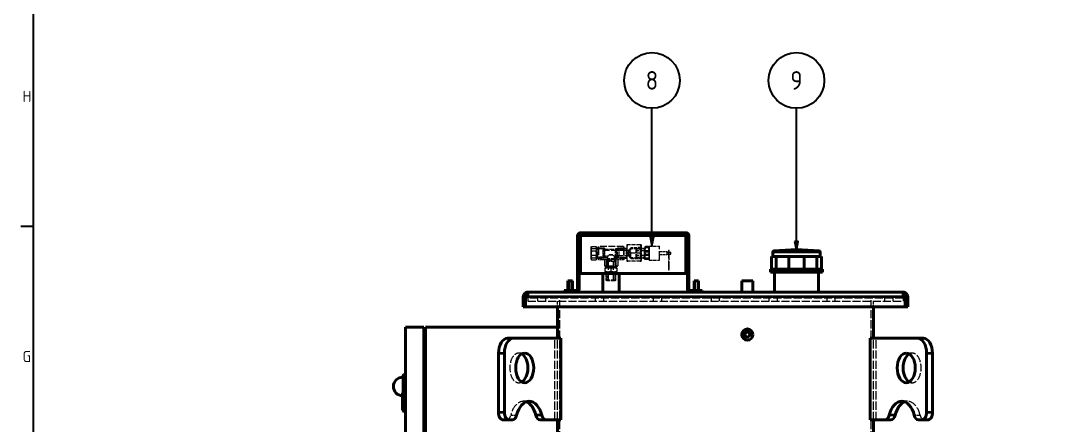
# Model space of a CAD drawing. Header units: millimetres. Extents: x 0 to 5945, y 0 to 4205.
# Drawn here: x 83 to 1487, y 2185 to 2730 of the extents above; entities that cross this region are included whole.
import ezdxf

# ---------------------------------------------------------------- set-up
doc = ezdxf.new("R2010")
doc.units = ezdxf.units.MM
doc.header["$LTSCALE"] = 5
doc.linetypes.add('DASHED', pattern=[0.2067, 0.1654, -0.0413])
doc.layers.get('0').update_dxf_attribs({"color": 3, "lineweight": 25})
for name, color, linetype, lineweight in [('가려진 것(ISO)', 2, 'DASHED', 18), ('가려진 좁은 것(ISO)', 2, 'DASHED', 18), ('가시적인 것(ISO)', 3, 'Continuous', 40), ('가시적인 좁은 것(ISO)', 3, 'Continuous', 35), ('경계(ISO)', 7, 'Continuous', 25), ('기호(ISO)', 5, 'Continuous', 25)]:
    doc.layers.add(name, color=color, linetype=linetype, lineweight=lineweight)
doc.styles.add('문자 텍스트_PSTEK_POSCO', font='isocp.shx')
doc.styles.add('부품번호텍스트_PSTEK_POSCO', font='isocp.shx')

# ---------------------------------------------------------------- blocks, each defined once
blk = doc.blocks.new('경계 Default Border')
at = {"layer": '경계(ISO)'}
blk.add_line((20, 490.58), (16.6, 490.58), dxfattribs=at)
at = {"layer": '경계(ISO)', "flags": 128}
blk.add_lwpolyline([(20, 20), (20, 821), (1169, 821), (1169, 20), (20, 20)], dxfattribs=at)
at = {"layer": '경계(ISO)', "color": 2, "char_height": 3, "attachment_point": 7, "style": '문자 텍스트_PSTEK_POSCO'}
for s, insert in [('H', (17.08, 524.12)), ('G', (17.08, 454.01))]:
    blk.add_mtext(s, dxfattribs=dict(at, insert=insert))
blk = doc.blocks.new('품번기호6')
at = {"layer": '기호(ISO)', "color": 7}
for p, q in [((225.7, 486.49), (225.7, 522.41)), ((225.2, 486.49), (225.7, 483.99)), ((226.2, 486.49), (225.2, 486.49)), ((225.7, 486.49), (225.7, 483.99)), ((225.7, 483.99), (226.2, 486.49))]:
    blk.add_line(p, q, dxfattribs=at)
at = {"layer": '기호(ISO)', "color": 7, "flags": 128}
blk.add_lwpolyline([(225.2, 486.49), (225.7, 483.99), (226.2, 486.49), (225.2, 486.49)], dxfattribs=at)
at = {"layer": '기호(ISO)'}
blk.add_circle((225.7, 529.91), 7.5, dxfattribs=at)
at = {"layer": '기호(ISO)', "color": 7}
blk.add_solid([(225.2, 486.49), (225.7, 483.99), (226.2, 486.49), (225.2, 486.49)], dxfattribs=at)
at = {"layer": '기호(ISO)', "color": 7, "insert": (225.7, 529.93), "char_height": 5, "attachment_point": 5, "style": '부품번호텍스트_PSTEK_POSCO'}
blk.add_mtext('9', dxfattribs=at)
blk = doc.blocks.new('품번기호7')
at = {"layer": '기호(ISO)', "color": 7}
for p, q in [((186.74, 487.77), (186.74, 522.41)), ((186.24, 487.77), (186.74, 485.27)), ((187.24, 487.77), (186.24, 487.77)), ((186.74, 487.77), (186.74, 485.27)), ((186.74, 485.27), (187.24, 487.77))]:
    blk.add_line(p, q, dxfattribs=at)
at = {"layer": '기호(ISO)', "color": 7, "flags": 128}
blk.add_lwpolyline([(186.24, 487.77), (186.74, 485.27), (187.24, 487.77), (186.24, 487.77)], dxfattribs=at)
at = {"layer": '기호(ISO)'}
blk.add_circle((186.74, 529.91), 7.5, dxfattribs=at)
at = {"layer": '기호(ISO)', "color": 7}
blk.add_solid([(186.24, 487.77), (186.74, 485.27), (187.24, 487.77), (186.24, 487.77)], dxfattribs=at)
at = {"layer": '기호(ISO)', "color": 7, "insert": (186.74, 529.93), "char_height": 5, "attachment_point": 5, "style": '부품번호텍스트_PSTEK_POSCO'}
blk.add_mtext('8', dxfattribs=at)

msp = doc.modelspace()

# ---------------------------------------------------------------- linework, layer by layer
at = {"layer": '가려진 것(ISO)', "ltscale": 0.138759}
for p, q in [((851.69, 2424.826), (851.872, 2425.142)), ((851.69, 2408.826), (851.872, 2408.511))]:
    msp.add_line(p, q, dxfattribs=at)
at = {"layer": '가려진 것(ISO)', "ltscale": 0.842302}
msp.add_line((851.69, 2424.523), (851.69, 2424.826), dxfattribs=at)
at = {"layer": '가려진 것(ISO)', "ltscale": 3.19125}
for p, q in [((851.69, 2418.784), (851.69, 2424.523)), ((851.69, 2411.087), (851.69, 2418.784)), ((924.024, 2422.07), (924.024, 2414.216)), ((924.024, 2414.216), (924.024, 2408.972)), ((874.524, 2397.326), (870.524, 2397.326)), ((874.524, 2391.326), (870.524, 2391.326)), ((882.524, 2397.326), (874.524, 2397.326)), ((882.524, 2391.326), (874.524, 2391.326)), ((886.524, 2397.326), (882.524, 2397.326)), ((886.524, 2391.326), (882.524, 2391.326))]:
    msp.add_line(p, q, dxfattribs=at)
at = {"layer": '가려진 것(ISO)', "ltscale": 2.245119}
for p, q in [((852.405, 2425.783), (858.299, 2425.783)), ((852.405, 2423.262), (858.299, 2423.262)), ((858.299, 2419.347), (852.405, 2419.347)), ((852.405, 2414.305), (858.299, 2414.305)), ((852.405, 2410.39), (858.299, 2410.39)), ((852.405, 2407.869), (858.299, 2407.869))]:
    msp.add_line(p, q, dxfattribs=at)
at = {"layer": '가려진 것(ISO)', "ltscale": 0.147166}
for p, q in [((859.024, 2424.807), (858.831, 2425.142)), ((859.024, 2408.845), (858.831, 2408.511))]:
    msp.add_line(p, q, dxfattribs=at)
at = {"layer": '가려진 것(ISO)', "ltscale": 12.129993}
msp.add_line((859.024, 2408.845), (859.024, 2424.807), dxfattribs=at)
at = {"layer": '가려진 것(ISO)', "ltscale": 3.728222}
for p, q in [((868.806, 2423.245), (859.024, 2423.55)), ((868.806, 2410.407), (859.024, 2410.102))]:
    msp.add_line(p, q, dxfattribs=at)
at = {"layer": '가려진 것(ISO)', "ltscale": 10.14577}
msp.add_line((860.587, 2410.151), (860.587, 2423.502), dxfattribs=at)
at = {"layer": '가려진 것(ISO)', "ltscale": 3.132526}
for p, q in [((868.806, 2422.389), (860.587, 2422.645)), ((860.587, 2411.007), (868.806, 2411.264))]:
    msp.add_line(p, q, dxfattribs=at)
at = {"layer": '가려진 것(ISO)', "ltscale": 0.269265}
for p, q in [((861.024, 2425.326), (861.524, 2425.826)), ((884.524, 2420.326), (884.024, 2420.826)), ((896.024, 2425.326), (895.524, 2425.826)), ((861.024, 2408.326), (861.524, 2407.826)), ((884.524, 2413.326), (884.024, 2412.826)), ((896.024, 2408.326), (895.524, 2407.826)), ((870.024, 2399.326), (869.524, 2399.826)), ((887.024, 2399.326), (887.524, 2399.826))]:
    msp.add_line(p, q, dxfattribs=at)
at = {"layer": '가려진 것(ISO)', "ltscale": 12.918983}
for p, q in [((861.024, 2425.326), (861.024, 2408.326)), ((896.024, 2425.326), (896.024, 2408.326)), ((870.024, 2399.326), (887.024, 2399.326))]:
    msp.add_line(p, q, dxfattribs=at)
at = {"layer": '가려진 것(ISO)', "ltscale": 3.280626}
for p, q in [((869.632, 2423.366), (861.024, 2423.635)), ((869.632, 2422.237), (861.024, 2422.506)), ((896.024, 2423.635), (887.416, 2423.366)), ((887.416, 2422.237), (896.024, 2422.506)), ((869.632, 2411.416), (861.024, 2411.147)), ((861.024, 2410.018), (869.632, 2410.287)), ((871.984, 2407.934), (871.715, 2399.326)), ((873.114, 2407.934), (872.845, 2399.326)), ((883.935, 2407.934), (884.204, 2399.326)), ((885.333, 2399.326), (885.064, 2407.934)), ((887.416, 2411.416), (896.024, 2411.147)), ((887.416, 2410.287), (896.024, 2410.018))]:
    msp.add_line(p, q, dxfattribs=at)
at = {"layer": '가려진 것(ISO)', "ltscale": 13.678923}
for p, q in [((861.524, 2425.826), (861.524, 2407.826)), ((895.524, 2425.826), (895.524, 2407.826)), ((869.524, 2399.826), (887.524, 2399.826))]:
    msp.add_line(p, q, dxfattribs=at)
at = {"layer": '가려진 것(ISO)', "ltscale": 10.965973}
msp.add_line((895.524, 2425.826), (861.524, 2425.826), dxfattribs=at)
at = {"layer": '가려진 것(ISO)', "ltscale": 3.262981}
for p, q in [((867.524, 2420.949), (867.524, 2412.703)), ((889.524, 2412.703), (889.524, 2420.949)), ((874.401, 2405.826), (882.647, 2405.826))]:
    msp.add_line(p, q, dxfattribs=at)
at = {"layer": '가려진 것(ISO)', "ltscale": 10.643445}
msp.add_line((867.524, 2420.949), (889.524, 2420.949), dxfattribs=at)
at = {"layer": '가려진 것(ISO)', "ltscale": 7.6816}
for p, q in [((868.806, 2410.407), (868.806, 2423.245)), ((912.908, 2423.245), (912.908, 2410.407)), ((912.908, 2423.245), (912.908, 2410.407)), ((884.943, 2408.443), (872.105, 2408.443)), ((884.943, 2380.21), (872.105, 2380.21))]:
    msp.add_line(p, q, dxfattribs=at)
at = {"layer": '가려진 것(ISO)', "ltscale": 0.475913}
for p, q in [((869.69, 2422.361), (868.806, 2423.245)), ((912.024, 2422.361), (912.908, 2423.245)), ((869.69, 2411.291), (868.806, 2410.407)), ((872.989, 2409.326), (872.105, 2408.443)), ((884.059, 2409.326), (884.943, 2408.443)), ((912.024, 2411.291), (912.908, 2410.407)), ((872.989, 2379.326), (872.105, 2380.21)), ((884.059, 2379.326), (884.943, 2380.21))]:
    msp.add_line(p, q, dxfattribs=at)
at = {"layer": '가려진 것(ISO)', "ltscale": 9.939491}
for p, q in [((869.632, 2423.366), (869.632, 2410.287)), ((887.416, 2410.287), (887.416, 2423.366)), ((871.984, 2407.934), (885.064, 2407.934))]:
    msp.add_line(p, q, dxfattribs=at)
at = {"layer": '가려진 것(ISO)', "ltscale": 6.774525}
msp.add_line((869.632, 2422.186), (887.416, 2422.186), dxfattribs=at)
at = {"layer": '가려진 것(ISO)', "ltscale": 6.624164}
for p, q in [((869.69, 2411.291), (869.69, 2422.361)), ((912.024, 2422.361), (912.024, 2411.291)), ((884.059, 2409.326), (872.989, 2409.326)), ((884.059, 2379.326), (872.989, 2379.326))]:
    msp.add_line(p, q, dxfattribs=at)
at = {"layer": '가려진 것(ISO)', "ltscale": 1.013023}
for p, q in [((876.024, 2414.326), (874.401, 2412.703)), ((881.024, 2414.326), (882.647, 2412.703))]:
    msp.add_line(p, q, dxfattribs=at)
at = {"layer": '가려진 것(ISO)', "ltscale": 1.981463}
msp.add_line((876.024, 2414.326), (881.024, 2414.326), dxfattribs=at)
at = {"layer": '가려진 것(ISO)', "ltscale": 0.919044}
for p, q in [((884.024, 2422.076), (886.114, 2423.283)), ((884.024, 2411.576), (886.114, 2410.37))]:
    msp.add_line(p, q, dxfattribs=at)
at = {"layer": '가려진 것(ISO)', "ltscale": 6.28287}
msp.add_line((884.024, 2422.076), (884.024, 2411.576), dxfattribs=at)
at = {"layer": '가려진 것(ISO)', "ltscale": 4.188547}
for p, q in [((884.524, 2420.326), (884.524, 2413.326)), ((902.256, 2420.326), (902.256, 2413.326))]:
    msp.add_line(p, q, dxfattribs=at)
at = {"layer": '가려진 것(ISO)', "ltscale": 6.754637}
for p, q in [((902.256, 2420.326), (884.524, 2420.326)), ((902.256, 2413.326), (884.524, 2413.326))]:
    msp.add_line(p, q, dxfattribs=at)
at = {"layer": '가려진 것(ISO)', "ltscale": 5.301508}
for p, q in [((886.114, 2423.283), (900.024, 2423.717)), ((886.114, 2410.37), (900.024, 2409.936))]:
    msp.add_line(p, q, dxfattribs=at)
at = {"layer": '가려진 것(ISO)', "ltscale": 9.812984}
msp.add_line((886.114, 2423.283), (886.114, 2410.37), dxfattribs=at)
at = {"layer": '가려진 것(ISO)', "ltscale": 4.922776}
for p, q in [((899.03, 2422.829), (886.114, 2422.426)), ((886.114, 2411.226), (899.03, 2410.823))]:
    msp.add_line(p, q, dxfattribs=at)
at = {"layer": '가려진 것(ISO)', "ltscale": 10.42588}
msp.add_line((899.03, 2423.686), (899.03, 2409.967), dxfattribs=at)
at = {"layer": '가려진 것(ISO)', "ltscale": 4.388006}
for p, q in [((900.024, 2427.826), (900.024, 2422.326)), ((900.024, 2422.326), (900.024, 2411.326)), ((919.024, 2427.826), (919.024, 2422.326)), ((919.024, 2422.326), (919.024, 2411.326)), ((900.024, 2411.326), (900.024, 2405.826)), ((919.024, 2411.326), (919.024, 2405.826))]:
    msp.add_line(p, q, dxfattribs=at)
at = {"layer": '가려진 것(ISO)', "ltscale": 6.489216}
for p, q in [((918.042, 2427.826), (901.007, 2427.826)), ((918.042, 2416.826), (901.007, 2416.826)), ((918.042, 2405.826), (901.007, 2405.826))]:
    msp.add_line(p, q, dxfattribs=at)
at = {"layer": '가려진 것(ISO)', "ltscale": 1.145863}
for p, q in [((902.256, 2420.326), (904.024, 2422.76)), ((902.256, 2413.326), (904.024, 2410.892))]:
    msp.add_line(p, q, dxfattribs=at)
at = {"layer": '가려진 것(ISO)', "ltscale": 5.473933}
for p, q in [((904.024, 2422.76), (918.387, 2423.208)), ((904.024, 2410.892), (918.387, 2410.444))]:
    msp.add_line(p, q, dxfattribs=at)
at = {"layer": '가려진 것(ISO)', "ltscale": 7.101128}
msp.add_line((904.024, 2422.76), (904.024, 2410.892), dxfattribs=at)
at = {"layer": '가려진 것(ISO)', "ltscale": 5.338241}
for p, q in [((919.024, 2424.358), (905.017, 2423.92)), ((905.017, 2409.732), (919.024, 2409.295))]:
    msp.add_line(p, q, dxfattribs=at)
at = {"layer": '가려진 것(ISO)', "ltscale": 10.782126}
msp.add_line((905.017, 2409.732), (905.017, 2423.92), dxfattribs=at)
at = {"layer": '가려진 것(ISO)', "ltscale": 6.856808}
for p, q in [((930.024, 2420.076), (912.024, 2420.076)), ((930.024, 2413.576), (912.024, 2413.576))]:
    msp.add_line(p, q, dxfattribs=at)
at = {"layer": '가려진 것(ISO)', "ltscale": 4.236643}
for p, q in [((912.908, 2423.245), (924.024, 2423.592)), ((872.105, 2408.443), (871.758, 2397.326)), ((884.943, 2408.443), (885.29, 2397.326)), ((912.908, 2410.407), (924.024, 2410.06)), ((872.105, 2380.21), (871.758, 2391.326)), ((884.943, 2380.21), (885.29, 2391.326))]:
    msp.add_line(p, q, dxfattribs=at)
at = {"layer": '가려진 것(ISO)', "ltscale": 3.857396}
for p, q in [((923.029, 2422.432), (912.908, 2422.116)), ((912.908, 2411.537), (923.029, 2411.221))]:
    msp.add_line(p, q, dxfattribs=at)
at = {"layer": '가려진 것(ISO)', "ltscale": 0.280172}
for p, q in [((918.387, 2423.208), (919.024, 2423.576)), ((918.387, 2410.444), (919.024, 2410.076))]:
    msp.add_line(p, q, dxfattribs=at)
at = {"layer": '가려진 것(ISO)', "ltscale": 7.637754}
msp.add_line((918.387, 2410.444), (918.387, 2423.208), dxfattribs=at)
at = {"layer": '가려진 것(ISO)', "ltscale": 0.095135}
for p, q in [((918.808, 2425.706), (919.024, 2425.831)), ((919.024, 2425.581), (918.808, 2425.706)), ((919.024, 2408.071), (918.808, 2407.946)), ((918.808, 2407.946), (919.024, 2407.821))]:
    msp.add_line(p, q, dxfattribs=at)
at = {"layer": '가려진 것(ISO)', "ltscale": 13.496537}
msp.add_line((918.808, 2425.706), (918.808, 2407.946), dxfattribs=at)
at = {"layer": '가려진 것(ISO)', "ltscale": 10.236016}
for p, q in [((923.029, 2423.561), (923.029, 2410.091)), ((885.259, 2398.321), (871.789, 2398.321))]:
    msp.add_line(p, q, dxfattribs=at)
at = {"layer": '가려진 것(ISO)', "ltscale": 0.069013}
for p, q in [((924.024, 2424.826), (924.128, 2424.975)), ((930.024, 2424.826), (929.92, 2424.975)), ((924.024, 2408.826), (924.128, 2408.678)), ((930.024, 2408.826), (929.92, 2408.678))]:
    msp.add_line(p, q, dxfattribs=at)
at = {"layer": '가려진 것(ISO)', "ltscale": 2.608321}
msp.add_line((924.024, 2424.826), (924.024, 2422.07), dxfattribs=at)
at = {"layer": '가려진 것(ISO)', "ltscale": 1.625307}
for p, q in [((929.157, 2425.558), (924.891, 2425.558)), ((929.157, 2423.802), (924.891, 2423.802)), ((924.891, 2418.582), (929.157, 2418.582)), ((929.157, 2415.07), (924.891, 2415.07)), ((929.157, 2409.85), (924.891, 2409.85)), ((929.157, 2408.094), (924.891, 2408.094)), ((870.524, 2392.193), (870.524, 2396.46)), ((878.524, 2392.193), (878.524, 2396.46)), ((886.524, 2396.46), (886.524, 2392.193))]:
    msp.add_line(p, q, dxfattribs=at)
at = {"layer": '가려진 것(ISO)', "ltscale": 14.438863}
for p, q in [((930.024, 2426.326), (930.024, 2407.326)), ((944.024, 2407.326), (944.024, 2426.326))]:
    msp.add_line(p, q, dxfattribs=at)
at = {"layer": '가려진 것(ISO)', "ltscale": 5.33305}
for p, q in [((930.024, 2426.326), (944.024, 2426.326)), ((930.024, 2407.326), (944.024, 2407.326))]:
    msp.add_line(p, q, dxfattribs=at)
at = {"layer": '가려진 것(ISO)', "ltscale": 3.809293}
for p, q in [((944.024, 2418.826), (954.024, 2418.826)), ((944.024, 2414.826), (954.024, 2414.826)), ((762.168, 2282.126), (754.225, 2282.126)), ((1284.423, 2282.126), (1276.48, 2282.126)), ((762.168, 2242.126), (754.225, 2242.126)), ((1284.423, 2242.126), (1276.48, 2242.126)), ((768.244, 2217.126), (760.301, 2217.126)), ((1278.348, 2217.126), (1270.405, 2217.126))]:
    msp.add_line(p, q, dxfattribs=at)
at = {"layer": '가려진 것(ISO)', "ltscale": 2.393412}
msp.add_line((954.024, 2414.826), (954.024, 2418.826), dxfattribs=at)
at = {"layer": '가려진 것(ISO)', "ltscale": 1.904597}
for p, q in [((954.024, 2418.326), (959.024, 2418.326)), ((954.024, 2415.326), (959.024, 2415.326))]:
    msp.add_line(p, q, dxfattribs=at)
at = {"layer": '가려진 것(ISO)', "ltscale": 12.665669}
for p, q in [((956.024, 2419.887), (956.024, 2394.887)), ((957.024, 2394.887), (957.024, 2419.887))]:
    msp.add_line(p, q, dxfattribs=at)
at = {"layer": '가려진 것(ISO)', "ltscale": 1.795034}
msp.add_line((959.024, 2415.326), (959.024, 2418.326), dxfattribs=at)
at = {"layer": '가려진 것(ISO)', "ltscale": 2.348848}
msp.add_line((851.69, 2408.826), (851.69, 2411.087), dxfattribs=at)
at = {"layer": '가려진 것(ISO)', "ltscale": 3.047415}
for p, q in [((869.524, 2407.826), (861.524, 2407.826)), ((869.524, 2407.826), (869.524, 2399.826)), ((887.524, 2407.826), (887.524, 2399.826)), ((895.524, 2407.826), (887.524, 2407.826))]:
    msp.add_line(p, q, dxfattribs=at)
at = {"layer": '가려진 것(ISO)', "ltscale": 2.61958}
for p, q in [((874.401, 2412.703), (867.524, 2412.703)), ((874.401, 2405.826), (874.401, 2412.703)), ((882.647, 2412.703), (882.647, 2405.826)), ((889.524, 2412.703), (882.647, 2412.703))]:
    msp.add_line(p, q, dxfattribs=at)
at = {"layer": '가려진 것(ISO)', "ltscale": 4.283544}
for p, q in [((874.401, 2412.703), (869.524, 2407.826)), ((887.524, 2407.826), (882.647, 2412.703))]:
    msp.add_line(p, q, dxfattribs=at)
at = {"layer": '가려진 것(ISO)', "ltscale": 1.345568}
for p, q in [((869.632, 2411.467), (873.165, 2411.467)), ((873.165, 2411.467), (873.165, 2407.934)), ((883.884, 2411.467), (883.884, 2407.934)), ((883.884, 2411.467), (887.416, 2411.467))]:
    msp.add_line(p, q, dxfattribs=at)
at = {"layer": '가려진 것(ISO)', "ltscale": 4.192274}
for p, q in [((872.989, 2409.321), (872.646, 2398.321)), ((884.402, 2398.321), (884.059, 2409.321))]:
    msp.add_line(p, q, dxfattribs=at)
at = {"layer": '가려진 것(ISO)', "ltscale": 14.513788}
for p, q in [((875.274, 2379.326), (875.274, 2409.326)), ((881.774, 2379.326), (881.774, 2409.326))]:
    msp.add_line(p, q, dxfattribs=at)
at = {"layer": '가려진 것(ISO)', "ltscale": 0.582829}
msp.add_line((924.024, 2408.972), (924.024, 2408.826), dxfattribs=at)
at = {"layer": '가려진 것(ISO)', "ltscale": 10.230259}
msp.add_line((871.793, 2390.21), (885.255, 2390.21), dxfattribs=at)
at = {"layer": '가려진 것(ISO)', "ltscale": 3.811149}
for p, q in [((872.65, 2390.21), (872.962, 2380.21)), ((884.086, 2380.21), (884.399, 2390.21))]:
    msp.add_line(p, q, dxfattribs=at)
at = {"layer": '가려진 것(ISO)', "ltscale": 1.523657}
for p, q in [((766.324, 2356.126), (766.324, 2352.126)), ((779.824, 2352.126), (779.824, 2356.126)), ((790.824, 2352.126), (790.824, 2356.126)), ((857.824, 2352.126), (857.824, 2356.126)), ((868.824, 2352.126), (868.824, 2356.126)), ((935.824, 2352.126), (935.824, 2356.126)), ((946.824, 2352.126), (946.824, 2356.126)), ((1013.824, 2352.126), (1013.824, 2356.126)), ((1024.824, 2352.126), (1024.824, 2356.126)), ((1091.824, 2352.126), (1091.824, 2356.126)), ((1102.824, 2352.126), (1102.824, 2356.126)), ((1169.824, 2352.126), (1169.824, 2356.126)), ((1180.824, 2352.126), (1180.824, 2356.126)), ((1247.824, 2352.126), (1247.824, 2356.126)), ((1258.824, 2352.126), (1258.824, 2356.126)), ((1272.324, 2356.126), (1272.324, 2352.126))]:
    msp.add_line(p, q, dxfattribs=at)
at = {"layer": '가려진 것(ISO)', "ltscale": 13.23239}
for p, q in [((1272.324, 2356.126), (766.324, 2356.126)), ((766.324, 2352.126), (1272.324, 2352.126))]:
    msp.add_line(p, q, dxfattribs=at)
at = {"layer": '가려진 것(ISO)', "ltscale": 2.971227}
for p, q in [((806.324, 2344.326), (806.324, 2352.126)), ((1232.324, 2344.326), (1232.324, 2352.126))]:
    msp.add_line(p, q, dxfattribs=at)
at = {"layer": '가려진 것(ISO)', "ltscale": 13.127787}
for p, q in [((809.524, 1352.126), (809.524, 2356.126)), ((1229.124, 1352.126), (1229.124, 2356.126))]:
    msp.add_line(p, q, dxfattribs=at)
at = {"layer": '가려진 것(ISO)', "ltscale": 13.304306}
for p, q in [((802.827, 2192.126), (802.827, 2302.126)), ((806.324, 2192.126), (806.324, 2302.126)), ((1232.324, 2192.126), (1232.324, 2302.126)), ((1235.821, 2192.126), (1235.821, 2302.126))]:
    msp.add_line(p, q, dxfattribs=at)
at = {"layer": '가려진 것(ISO)', "ltscale": 0.598278}
for centre, start, end in [((956.524, 2419.887), 0, 180), ((956.524, 2419.887), 180, 0), ((956.524, 2394.887), 0, 180), ((956.524, 2394.887), 180, 0)]:
    msp.add_arc(centre, 0.5, start, end, dxfattribs=at)
at = {"layer": '가려진 것(ISO)', "ltscale": 12.280435}
for centre, major_axis in [((754.225, 2262.126), (0, 20)), ((1284.423, 2262.126), (0, -20))]:
    msp.add_ellipse(centre, major_axis=major_axis, ratio=0.60752534, start_param=5.95020729, end_param=9.75775597, dxfattribs=at)
at = {"layer": '가려진 것(ISO)', "ltscale": 13.604915}
for centre, start_param, end_param in [((760.301, 2187.126), 6.06351697, 7.46958486), ((1278.348, 2187.126), 5.09678575, 6.50285364)]:
    msp.add_ellipse(centre, major_axis=(0, 30), ratio=0.60752534, start_param=start_param, end_param=end_param, dxfattribs=at)
at = {"layer": '가려진 것(ISO)', "ltscale": 4.519362}
for centre, start_param, end_param in [((737.773, 2202.126), 0, 1.18639955), ((1300.875, 2202.126), 5.09678575, 6.28318531)]:
    msp.add_ellipse(centre, major_axis=(0, -10), ratio=0.60752534, start_param=start_param, end_param=end_param, dxfattribs=at)
at = {"layer": '가려진 것(ISO)', "ltscale": 1.786353}
for points in [[(851.69, 2424.523), (851.69, 2425.108), (852.405, 2425.783)], [(852.405, 2425.783), (851.69, 2424.059), (851.69, 2422.565)], [(852.405, 2423.262), (851.69, 2423.937), (851.69, 2424.523)], [(851.69, 2418.784), (851.69, 2420.862), (852.405, 2423.262)], [(851.69, 2422.565), (851.69, 2421.072), (852.405, 2419.347)], [(852.405, 2419.347), (851.69, 2416.947), (851.69, 2414.869)], [(852.405, 2414.305), (851.69, 2416.705), (851.69, 2418.784)], [(851.69, 2414.869), (851.69, 2412.79), (852.405, 2410.39)], [(851.69, 2411.087), (851.69, 2412.581), (852.405, 2414.305)], [(852.405, 2407.869), (851.69, 2409.594), (851.69, 2411.087)], [(852.405, 2410.39), (851.69, 2409.715), (851.69, 2409.13)], [(851.69, 2409.13), (851.69, 2408.545), (852.405, 2407.869)]]:
    msp.add_rational_spline(points, [1, 1.0379548493, 1], degree=2, dxfattribs=at)
at = {"layer": '가려진 것(ISO)', "ltscale": 3.572908}
for points in [[(858.299, 2425.783), (859.632, 2424.523), (858.299, 2423.262)], [(858.299, 2419.347), (859.632, 2422.565), (858.299, 2425.783)], [(858.299, 2423.262), (859.632, 2418.784), (858.299, 2414.305)], [(858.299, 2410.39), (859.632, 2414.869), (858.299, 2419.347)], [(858.299, 2414.305), (859.632, 2411.087), (858.299, 2407.869)], [(858.299, 2407.869), (859.632, 2409.13), (858.299, 2410.39)]]:
    msp.add_rational_spline(points, [1, 1.15470053838, 1], degree=2, dxfattribs=at)
at = {"layer": '가려진 것(ISO)', "ltscale": 1.924761}
msp.add_open_spline([(881.024, 2414.326), (880.182, 2414.511), (879.324, 2414.613), (878.524, 2414.613), (877.81, 2414.613), (877.034, 2414.531), (876.19, 2414.362), (876.107, 2414.344), (876.024, 2414.326)], degree=3, knots=[-0.240052549, -0.240052549, -0.240052549, -0.240052549, 0, 0, 0, 0.214292594, 0.214292594, 0.237835287, 0.237835287, 0.237835287, 0.237835287], dxfattribs=at)
at = {"layer": '가려진 것(ISO)', "ltscale": 2.456272}
for points, weights in [([(901.007, 2427.826), (900.024, 2427.826), (900.024, 2427.826)], [1.00615079326, 1.04114207867, 1]), ([(900.024, 2422.326), (900.024, 2424.879), (901.007, 2427.826)], [1, 1.04114207867, 1.00615079326]), ([(901.007, 2416.826), (900.024, 2419.774), (900.024, 2422.326)], [1.00615079326, 1.04114207867, 1]), ([(900.024, 2411.326), (900.024, 2413.879), (901.007, 2416.826)], [1, 1.04114207867, 1.00615079326]), ([(919.024, 2427.826), (919.024, 2427.826), (918.042, 2427.826)], [1, 1.04114207867, 1.00615079326]), ([(918.042, 2427.826), (919.024, 2424.879), (919.024, 2422.326)], [1.00615079326, 1.04114207867, 1]), ([(919.024, 2422.326), (919.024, 2419.774), (918.042, 2416.826)], [1, 1.04114207867, 1.00615079326]), ([(918.042, 2416.826), (919.024, 2413.879), (919.024, 2411.326)], [1.00615079326, 1.04114207867, 1]), ([(900.024, 2405.826), (900.024, 2405.826), (901.007, 2405.826)], [1, 1.04114207867, 1.00615079326]), ([(901.007, 2405.826), (900.024, 2408.774), (900.024, 2411.326)], [1.00615079326, 1.04114207867, 1]), ([(919.024, 2411.326), (919.024, 2408.774), (918.042, 2405.826)], [1, 1.04114207867, 1.00615079326]), ([(918.042, 2405.826), (919.024, 2405.826), (919.024, 2405.826)], [1.00615079326, 1.04114207867, 1])]:
    msp.add_rational_spline(points, weights, degree=2, dxfattribs=at)
at = {"layer": '가려진 것(ISO)', "ltscale": 1.798815}
for points, weights in [([(924.024, 2422.07), (924.024, 2423.689), (924.891, 2425.558)], [1, 1.04314139574, 1.01001874936]), ([(924.891, 2425.558), (924.024, 2425.088), (924.024, 2424.68)], [1.01001874936, 1.04314139574, 1]), ([(924.024, 2424.68), (924.024, 2424.273), (924.891, 2423.802)], [1, 1.04314139574, 1.01001874936]), ([(924.891, 2423.802), (924.024, 2421.462), (924.024, 2419.436)], [1.01001874936, 1.04314139574, 1]), ([(924.891, 2418.582), (924.024, 2420.452), (924.024, 2422.07)], [1.01001874936, 1.04314139574, 1]), ([(924.024, 2419.436), (924.024, 2417.41), (924.891, 2415.07)], [1, 1.04314139574, 1.01001874936]), ([(924.024, 2414.216), (924.024, 2416.243), (924.891, 2418.582)], [1, 1.04314139574, 1.01001874936]), ([(924.891, 2415.07), (924.024, 2413.201), (924.024, 2411.582)], [1.01001874936, 1.04314139574, 1]), ([(929.157, 2425.558), (930.024, 2423.689), (930.024, 2422.07)], [1.01001874936, 1.04314139574, 1]), ([(930.024, 2424.68), (930.024, 2425.088), (929.157, 2425.558)], [1, 1.04314139574, 1.01001874936]), ([(929.157, 2423.802), (930.024, 2424.273), (930.024, 2424.68)], [1.01001874936, 1.04314139574, 1]), ([(930.024, 2419.436), (930.024, 2421.462), (929.157, 2423.802)], [1, 1.04314139574, 1.01001874936]), ([(930.024, 2422.07), (930.024, 2420.452), (929.157, 2418.582)], [1, 1.04314139574, 1.01001874936]), ([(929.157, 2415.07), (930.024, 2417.41), (930.024, 2419.436)], [1.01001874936, 1.04314139574, 1]), ([(929.157, 2418.582), (930.024, 2416.243), (930.024, 2414.216)], [1.01001874936, 1.04314139574, 1]), ([(930.024, 2411.582), (930.024, 2413.201), (929.157, 2415.07)], [1, 1.04314139574, 1.01001874936]), ([(924.891, 2409.85), (924.024, 2412.19), (924.024, 2414.216)], [1.01001874936, 1.04314139574, 1]), ([(924.024, 2411.582), (924.024, 2409.963), (924.891, 2408.094)], [1, 1.04314139574, 1.01001874936]), ([(924.024, 2408.972), (924.024, 2409.38), (924.891, 2409.85)], [1, 1.04314139574, 1.01001874936]), ([(924.891, 2408.094), (924.024, 2408.565), (924.024, 2408.972)], [1.01001874936, 1.04314139574, 1]), ([(930.024, 2414.216), (930.024, 2412.19), (929.157, 2409.85)], [1, 1.04314139574, 1.01001874936]), ([(929.157, 2408.094), (930.024, 2409.963), (930.024, 2411.582)], [1.01001874936, 1.04314139574, 1]), ([(929.157, 2409.85), (930.024, 2409.38), (930.024, 2408.972)], [1.01001874936, 1.04314139574, 1]), ([(930.024, 2408.972), (930.024, 2408.565), (929.157, 2408.094)], [1, 1.04314139574, 1.01001874936]), ([(870.524, 2397.326), (870.524, 2397.326), (870.524, 2396.46)], [1, 1.04314139574, 1.01001874936]), ([(870.524, 2396.46), (872.668, 2397.326), (874.524, 2397.326)], [1.01001874936, 1.04314139574, 1]), ([(874.524, 2391.326), (872.668, 2391.326), (870.524, 2392.193)], [1, 1.04314139574, 1.01001874936]), ([(870.524, 2392.193), (870.524, 2391.326), (870.524, 2391.326)], [1.01001874936, 1.04314139574, 1]), ([(874.524, 2397.326), (876.38, 2397.326), (878.524, 2396.46)], [1, 1.04314139574, 1.01001874936]), ([(878.524, 2392.193), (876.38, 2391.326), (874.524, 2391.326)], [1.01001874936, 1.04314139574, 1]), ([(878.524, 2396.46), (880.668, 2397.326), (882.524, 2397.326)], [1.01001874936, 1.04314139574, 1]), ([(882.524, 2391.326), (880.668, 2391.326), (878.524, 2392.193)], [1, 1.04314139574, 1.01001874936]), ([(882.524, 2397.326), (884.38, 2397.326), (886.524, 2396.46)], [1, 1.04314139574, 1.01001874936]), ([(886.524, 2392.193), (884.38, 2391.326), (882.524, 2391.326)], [1.01001874936, 1.04314139574, 1]), ([(886.524, 2396.46), (886.524, 2397.326), (886.524, 2397.326)], [1.01001874936, 1.04314139574, 1]), ([(886.524, 2391.326), (886.524, 2391.326), (886.524, 2392.193)], [1, 1.04314139574, 1.01001874936])]:
    msp.add_rational_spline(points, weights, degree=2, dxfattribs=at)
at = {"layer": '가려진 것(ISO)', "ltscale": 1.206474}
for points, knots in [([(956.024, 2417.74), (956.024, 2417.789), (956.036, 2417.835), (956.081, 2417.92), (956.115, 2417.958), (956.204, 2418.02), (956.259, 2418.045), (956.377, 2418.077), (956.438, 2418.085), (956.561, 2418.089), (956.621, 2418.084), (956.737, 2418.062), (956.792, 2418.043), (956.89, 2417.992), (956.933, 2417.958), (956.995, 2417.878), (957.014, 2417.832), (957.028, 2417.733), (957.023, 2417.683), (956.99, 2417.581), (956.962, 2417.531), (956.887, 2417.439), (956.838, 2417.397), (956.727, 2417.333), (956.665, 2417.311), (956.538, 2417.291), (956.474, 2417.294), (956.351, 2417.321), (956.293, 2417.346), (956.187, 2417.415), (956.141, 2417.459), (956.079, 2417.545), (956.059, 2417.583), (956.031, 2417.662), (956.024, 2417.701), (956.024, 2417.74)], [0, 0, 0, 0, 0.018634742, 0.018634742, 0.038190757, 0.038190757, 0.058575534, 0.058575534, 0.077455451, 0.077455451, 0.095568377, 0.095568377, 0.114384158, 0.114384158, 0.134602426, 0.134602426, 0.154260368, 0.154260368, 0.173047357, 0.173047357, 0.191779044, 0.191779044, 0.211378411, 0.211378411, 0.231098933, 0.231098933, 0.25000968, 0.25000968, 0.269027367, 0.269027367, 0.288820137, 0.288820137, 0.303313238, 0.303313238, 0.317842934, 0.317842934, 0.317842934, 0.317842934]), ([(956.024, 2415.777), (956.024, 2415.732), (956.036, 2415.691), (956.081, 2415.618), (956.114, 2415.587), (956.201, 2415.536), (956.255, 2415.517), (956.373, 2415.49), (956.436, 2415.483), (956.564, 2415.48), (956.626, 2415.484), (956.746, 2415.504), (956.802, 2415.519), (956.9, 2415.564), (956.941, 2415.592), (956.999, 2415.662), (957.017, 2415.702), (957.028, 2415.789), (957.021, 2415.835), (956.986, 2415.929), (956.957, 2415.977), (956.878, 2416.066), (956.827, 2416.106), (956.715, 2416.167), (956.654, 2416.187), (956.531, 2416.203), (956.47, 2416.2), (956.351, 2416.173), (956.295, 2416.149), (956.191, 2416.084), (956.144, 2416.041), (956.081, 2415.96), (956.06, 2415.923), (956.031, 2415.849), (956.024, 2415.812), (956.024, 2415.777)], [0, 0, 0, 0, 0.018626757, 0.018626757, 0.03757087, 0.03757087, 0.057354294, 0.057354294, 0.076863456, 0.076863456, 0.095668313, 0.095668313, 0.114918217, 0.114918217, 0.134778795, 0.134778795, 0.153976602, 0.153976602, 0.172565681, 0.172565681, 0.191834564, 0.191834564, 0.212163809, 0.212163809, 0.231358791, 0.231358791, 0.249597254, 0.249597254, 0.268096145, 0.268096145, 0.288068, 0.288068, 0.302957237, 0.302957237, 0.317861023, 0.317861023, 0.317861023, 0.317861023])]:
    msp.add_open_spline(points, degree=3, knots=knots, dxfattribs=at)
at = {"layer": '가려진 좁은 것(ISO)', "ltscale": 3.809293}
for p, q in [((743.405, 2198.376), (751.348, 2198.376)), ((1287.3, 2198.376), (1295.243, 2198.376))]:
    msp.add_line(p, q, dxfattribs=at)
at = {"layer": '가시적인 것(ISO)'}
for p, q in [((837.524, 2444.326), (979.524, 2444.326)), ((837.524, 2444.326), (837.524, 2440.326)), ((979.524, 2440.326), (979.524, 2444.326)), ((835.524, 2440.326), (833.524, 2440.326)), ((833.524, 2440.326), (833.524, 2368.326)), ((835.524, 2368.326), (835.524, 2440.326)), ((837.524, 2389.326), (837.524, 2440.326)), ((979.524, 2440.326), (979.524, 2389.326)), ((983.524, 2440.326), (981.524, 2440.326)), ((981.524, 2368.326), (981.524, 2440.326)), ((983.524, 2368.326), (983.524, 2440.326)), ((1096.524, 2412.326), (1096.524, 2417.982)), ((1160.524, 2412.326), (1160.524, 2417.982)), ((1094.877, 2395.326), (1094.877, 2412.326)), ((1094.877, 2412.326), (1098.09, 2412.326)), ((1098.09, 2412.326), (1101.303, 2412.326)), ((1101.303, 2395.326), (1101.303, 2412.326)), ((1101.303, 2412.326), (1109.715, 2412.326)), ((1109.715, 2412.326), (1118.127, 2412.326)), ((1118.127, 2412.326), (1128.524, 2412.326)), ((1118.127, 2395.326), (1118.127, 2412.326)), ((1128.524, 2412.326), (1138.922, 2412.326)), ((1138.922, 2412.326), (1147.333, 2412.326)), ((1138.922, 2395.326), (1138.922, 2412.326)), ((1147.333, 2412.326), (1155.745, 2412.326)), ((1155.745, 2412.326), (1158.958, 2412.326)), ((1155.745, 2395.326), (1155.745, 2412.326)), ((1158.958, 2412.326), (1162.171, 2412.326)), ((1162.171, 2395.326), (1162.171, 2412.326)), ((979.524, 2389.326), (837.524, 2389.326)), ((867.524, 2364.326), (867.524, 2389.326)), ((889.524, 2364.326), (889.524, 2389.326)), ((1163.524, 2395.326), (1093.524, 2395.326)), ((1093.524, 2391.326), (1093.524, 2395.326)), ((1093.524, 2391.326), (1163.524, 2391.326)), ((1099.024, 2364.326), (1099.024, 2391.326)), ((1158.024, 2364.326), (1158.024, 2391.326)), ((1163.524, 2391.326), (1163.524, 2395.326)), ((826.524, 2379.326), (820.524, 2379.326)), ((820.524, 2366.326), (820.524, 2379.326)), ((826.524, 2366.326), (826.524, 2379.326)), ((996.524, 2379.326), (990.524, 2379.326)), ((990.524, 2366.326), (990.524, 2379.326)), ((996.524, 2366.326), (996.524, 2379.326)), ((1069.824, 2379.326), (1054.824, 2379.326)), ((1054.824, 2364.326), (1054.824, 2379.326)), ((1069.824, 2364.326), (1069.824, 2379.326)), ((766.524, 2364.326), (1272.124, 2364.326)), ((766.524, 2364.326), (766.524, 2361.126)), ((766.524, 2361.126), (766.524, 2357.926)), ((818.524, 2366.326), (815.524, 2366.326)), ((815.524, 2366.326), (815.524, 2364.326)), ((818.524, 2364.326), (818.524, 2366.326)), ((818.524, 2366.326), (831.524, 2366.326)), ((998.524, 2366.326), (985.524, 2366.326)), ((1001.524, 2366.326), (998.524, 2366.326)), ((998.524, 2366.326), (998.524, 2364.326)), ((1001.524, 2364.326), (1001.524, 2366.326)), ((1272.124, 2361.126), (1272.124, 2364.326)), ((1272.124, 2357.926), (1272.124, 2361.126)), ((763.324, 2357.926), (760.124, 2357.926)), ((760.124, 2357.926), (760.124, 2344.326)), ((760.124, 2344.326), (763.324, 2344.326)), ((763.324, 2344.326), (763.324, 2357.926)), ((766.524, 2357.926), (763.424, 2357.926)), ((763.424, 2357.926), (763.424, 2344.326)), ((1275.224, 2344.326), (763.424, 2344.326)), ((806.324, 2302.126), (806.324, 2344.326)), ((1232.324, 2302.126), (1232.324, 2344.326)), ((1275.224, 2357.926), (1272.124, 2357.926)), ((1275.224, 2357.926), (1275.224, 2344.326)), ((1275.324, 2344.326), (1275.324, 2357.926)), ((1275.324, 2357.926), (1278.524, 2357.926)), ((1278.524, 2344.326), (1275.324, 2344.326)), ((1278.524, 2357.926), (1278.524, 2344.326)), ((601.324, 2317.126), (626.324, 2317.126)), ((601.324, 1747.126), (601.324, 2317.126)), ((626.324, 1747.126), (626.324, 2317.126)), ((806.324, 2317.126), (628.324, 2317.126)), ((628.324, 1747.126), (628.324, 2317.126)), ((746.98, 2302.126), (739.037, 2302.126)), ((746.98, 2302.126), (810.77, 2302.126)), ((810.77, 2302.126), (810.77, 2192.126)), ((1291.668, 2302.126), (1227.878, 2302.126)), ((1227.878, 2302.126), (1227.878, 2192.126)), ((1299.611, 2302.126), (1291.668, 2302.126)), ((628.324, 2287.126), (626.324, 2287.126)), ((726.887, 2282.126), (726.887, 2202.126)), ((734.83, 2202.126), (734.83, 2282.126)), ((1303.819, 2202.126), (1303.819, 2282.126)), ((1311.762, 2282.126), (1311.762, 2202.126)), ((598.324, 2249.626), (597.724, 2249.626)), ((598.324, 2252.326), (598.613, 2252.707)), ((598.324, 2252.326), (598.324, 2229.626)), ((598.613, 2252.707), (601.324, 2253.38)), ((598.613, 2252.707), (598.613, 2229.915)), ((597.324, 2228.626), (599.824, 2231.126)), ((597.324, 2205.626), (597.324, 2228.626)), ((599.824, 2231.126), (599.824, 2203.126)), ((601.324, 2231.126), (599.824, 2231.126)), ((626.324, 2226.626), (626.609, 2226.626)), ((628.324, 2226.154), (626.324, 2226.621)), ((626.324, 2219.006), (626.738, 2218.909)), ((626.611, 2226.626), (626.609, 2226.626)), ((628.324, 2225.757), (626.738, 2218.909)), ((597.324, 2205.626), (599.824, 2203.126)), ((626.324, 2217.626), (626.602, 2217.626)), ((626.324, 2216.626), (626.602, 2216.626)), ((626.324, 2215.246), (626.738, 2215.343)), ((628.324, 2208.099), (626.324, 2207.632)), ((626.324, 2207.626), (626.609, 2207.626)), ((626.602, 2217.626), (626.602, 2216.626)), ((626.611, 2207.626), (626.609, 2207.626)), ((626.738, 2215.343), (628.324, 2208.496)), ((601.324, 2203.126), (599.824, 2203.126)), ((732.962, 2192.126), (740.905, 2192.126)), ((745.716, 2192.126), (740.905, 2192.126)), ((782.828, 2192.126), (790.771, 2192.126)), ((810.77, 2192.126), (790.771, 2192.126)), ((806.324, 1801.126), (806.324, 2192.126)), ((1227.878, 2192.126), (1247.877, 2192.126)), ((1232.324, 1801.126), (1232.324, 2192.126)), ((1247.877, 2192.126), (1255.82, 2192.126)), ((1292.932, 2192.126), (1297.743, 2192.126)), ((1297.743, 2192.126), (1305.686, 2192.126))]:
    msp.add_line(p, q, dxfattribs=at)
for radius in [7.5, 3.323]:
    msp.add_circle((1062.324, 2307.126), radius, dxfattribs=at)
for centre, radius, start, end in [((837.524, 2440.326), 4, 90, 180), ((979.524, 2440.326), 4, 0, 90), ((837.524, 2440.326), 2, 90, 180), ((979.524, 2440.326), 2, 0, 90), ((1098.524, 2417.982), 2, 95.130036, 180), ((1128.524, 2083.817), 337.509, 84.869964, 95.130036), ((1158.524, 2417.982), 2, 0, 84.869964), ((766.524, 2357.926), 6.4, 150, 180), ((766.524, 2357.926), 6.4, 90, 150), ((766.524, 2357.926), 3.2, 90, 180), ((831.524, 2368.326), 4, 270, 0), ((831.524, 2368.326), 2, 270, 0), ((985.524, 2368.326), 4, 180, 270), ((985.524, 2368.326), 2, 180, 270), ((1272.124, 2357.926), 6.4, 30, 90), ((1272.124, 2357.926), 3.2, 0, 90), ((1272.124, 2357.926), 6.4, 0, 30), ((597.724, 2237.126), 12.5, 90, 268.166222)]:
    msp.add_arc(centre, radius, start, end, dxfattribs=at)
for centre, major_axis, start_param, end_param in [((739.037, 2282.126), (0, 20), 0, 1.57079633), ((746.98, 2282.126), (0, 20), 0, 1.57079633), ((1291.668, 2282.126), (0, 20), 4.71238898, 6.28318531), ((1299.611, 2282.126), (0, 20), 4.71238898, 6.28318531), ((754.225, 2262.126), (0, -20), 0.33297801, 2.80861464), ((1284.423, 2262.126), (0, 20), 0.33297801, 2.80861464), ((768.244, 2187.126), (0, 30), 5.09678575, 7.46958486), ((760.301, 2187.126), (0, 30), 5.09678575, 6.06351697), ((1270.405, 2187.126), (0, 30), 5.09678575, 7.46958486), ((1278.348, 2187.126), (0, 30), 0.21966834, 1.18639955), ((732.962, 2202.126), (0, -10), 4.71238898, 6.28318531), ((740.905, 2202.126), (0, -10), 4.71238898, 6.28318531), ((745.716, 2202.126), (0, -10), 0, 1.18639955), ((782.828, 2202.126), (0, -10), 5.09678575, 6.28318531), ((790.771, 2202.126), (0, -10), 5.09678575, 6.28318531), ((1247.877, 2202.126), (0, -10), 0, 1.18639955), ((1255.82, 2202.126), (0, -10), 0, 1.18639955), ((1292.932, 2202.126), (0, -10), 5.09678575, 6.28318531), ((1297.743, 2202.126), (0, -10), 0, 1.57079633), ((1305.686, 2202.126), (0, -10), 0, 1.57079633)]:
    msp.add_ellipse(centre, major_axis=major_axis, ratio=0.60752534, start_param=start_param, end_param=end_param, dxfattribs=at)
for centre in [(762.168, 2262.126), (1276.48, 2262.126)]:
    msp.add_ellipse(centre, major_axis=(0, 20), ratio=0.60752534, dxfattribs=at)
for points in [[(626.738, 2218.909), (626.648, 2218.488), (626.602, 2218.057), (626.602, 2217.626)], [(626.609, 2226.626), (626.609, 2226.602), (626.612, 2226.577), (626.617, 2226.552)], [(626.602, 2216.626), (626.602, 2216.195), (626.648, 2215.764), (626.738, 2215.343)], [(626.609, 2207.626), (626.609, 2207.651), (626.612, 2207.675), (626.617, 2207.7)]]:
    msp.add_open_spline(points, degree=3, dxfattribs=at)
at = {"layer": '가시적인 좁은 것(ISO)'}
for p, q in [((979.524, 2440.326), (837.524, 2440.326)), ((1160.524, 2417.982), (1096.524, 2417.982)), ((1098.345, 2419.974), (1158.703, 2419.974)), ((821.123, 2379.326), (821.123, 2366.326)), ((821.123, 2379.326), (821.123, 2366.326)), ((825.925, 2366.326), (825.925, 2379.326)), ((825.925, 2366.326), (825.925, 2379.326)), ((991.123, 2379.326), (991.123, 2366.326)), ((991.123, 2379.326), (991.123, 2366.326)), ((995.925, 2366.326), (995.925, 2379.326)), ((995.925, 2366.326), (995.925, 2379.326)), ((766.324, 2361.126), (760.982, 2361.126)), ((831.524, 2364.326), (831.524, 2366.326)), ((833.524, 2368.326), (835.524, 2368.326)), ((981.524, 2368.326), (983.524, 2368.326)), ((985.524, 2366.326), (985.524, 2364.326)), ((1277.667, 2361.126), (1272.324, 2361.126)), ((1272.124, 2357.926), (766.524, 2357.926)), ((726.887, 2282.126), (734.83, 2282.126)), ((1303.819, 2282.126), (1311.762, 2282.126)), ((597.724, 2249.626), (597.724, 2229.026)), ((734.83, 2202.126), (726.887, 2202.126)), ((785.139, 2198.376), (777.196, 2198.376)), ((1261.452, 2198.376), (1253.509, 2198.376)), ((1311.762, 2202.126), (1303.819, 2202.126))]:
    msp.add_line(p, q, dxfattribs=at)
msp.add_arc((1062.324, 2307.126), 4, 350, 260, dxfattribs=at)

# ---------------------------------------------------------------- block references
at = {"xscale": 5, "yscale": 5, "zscale": 5}
msp.add_blockref('경계 Default Border', (0, 0), dxfattribs=at)
at = {"layer": '기호(ISO)', "xscale": 5, "yscale": 5, "zscale": 5}
for name in ['품번기호7', '품번기호6']:
    msp.add_blockref(name, (0, 0), dxfattribs=at)

doc.saveas('drawing.dxf')
